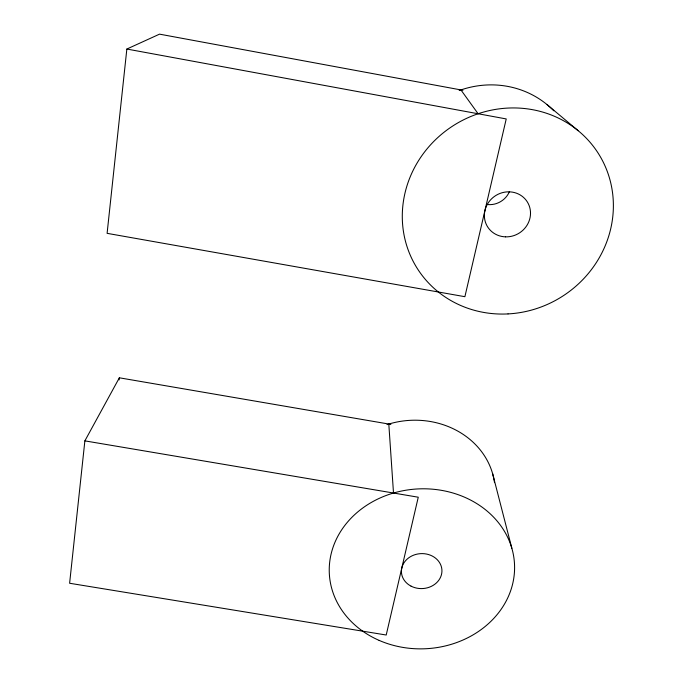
<?xml version="1.0" encoding="UTF-8"?>
<svg xmlns="http://www.w3.org/2000/svg" width="683" height="683" viewBox="0 0 683 683"><rect width="100%" height="100%" fill="white"/><g stroke="black" fill="none" stroke-linecap="round" stroke-linejoin="round"><path stroke-width="1.02" d="M84.871 440.868L69.615 583.256L386.211 635.019L418.261 497.215L84.871 440.868L119.354 377.801L390.872 424.399M126.85 49.039L107.103 233.338L464.892 296.695L506.231 118.936L126.85 49.039L159.54 34.15L462.946 90.293M119.107 379.91L119.354 377.801M547.006 104.567L578.185 130.709M460.931 89.925L478.109 113.754M492.58 473.515L511.857 548.287M388.806 424.049L393.502 493.032M387.013 424.613A81.311 72.185 -3.6 0 1 494.509 482.659M509.407 191.744A20.857 19.858 -36.7 0 1 487.85 204.567M459.181 90.54A92.615 88.338 -38.2 0 1 553.793 110.791M411.046 586.134A20.268 17.485 -3 0 0 441.935 571.33A20.268 17.485 -3 0 0 412.062 555.834A20.268 17.485 -3 0 0 411.046 586.134M379.133 640.389A92.709 79.996 -3 0 0 514.504 564.056A92.709 79.996 -3 0 0 372.107 502.005A92.709 79.996 -3 0 0 379.133 640.389M505.574 236.856A23.444 22.138 -32.4 0 0 528.292 203.654A23.444 22.138 -32.4 0 0 488.456 202.527A23.444 22.138 -32.4 0 0 505.574 236.856M508.032 313.915A107.257 101.289 -32.7 0 0 599.153 154.751A107.257 101.289 -32.7 0 0 416.331 164.347A107.257 101.289 -32.7 0 0 508.032 313.915"/></g></svg>
